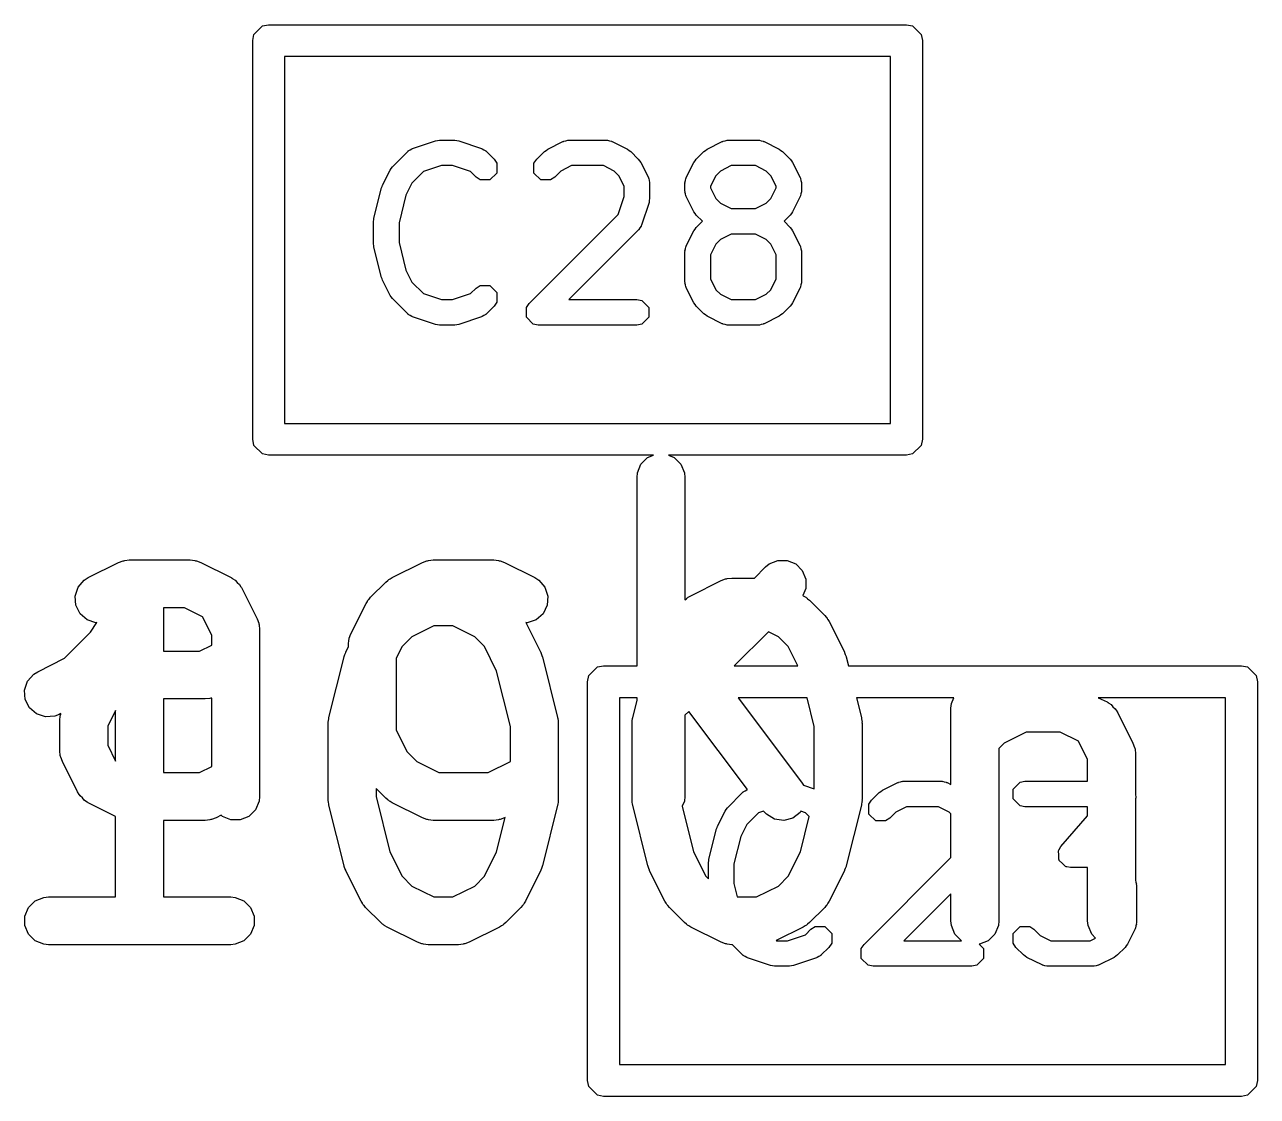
# Model space of a CAD drawing. Header units: inches. Extents: x 1.92 to 4.46, y -4.34 to -2.08.
# Drawn here: x 3.4097 to 3.5618, y -3.7557 to -3.6234 of the extents above; entities that cross this region are included whole.
import ezdxf

# ---------------------------------------------------------------- set-up
doc = ezdxf.new("R2010")
doc.units = ezdxf.units.IN
doc.header["$MEASUREMENT"] = 0
doc.layers.add('BLACK', color=250, linetype='CONTINUOUS')

msp = doc.modelspace()

# ---------------------------------------------------------------- linework, layer by layer
at = {"layer": 'BLACK', "linetype": 'CONTINUOUS'}
for p, q in [((3.43795, -3.62464), (3.43901, -3.62358)), ((3.43901, -3.62358), (3.43976, -3.62343)), ((3.43976, -3.62343), (3.5185, -3.62343)), ((3.5185, -3.62343), (3.51926, -3.62358)), ((3.51926, -3.62358), (3.52032, -3.62464)), ((3.4378, -3.62539), (3.43795, -3.62464)), ((3.4378, -3.67461), (3.4378, -3.62539)), ((3.52032, -3.62464), (3.52047, -3.62539)), ((3.52047, -3.62539), (3.52047, -3.67461)), ((3.44173, -3.62736), (3.44173, -3.67264)), ((3.51654, -3.62736), (3.44173, -3.62736)), ((3.51654, -3.67264), (3.51654, -3.62736)), ((3.45754, -3.6387), (3.46036, -3.63776)), ((3.46036, -3.63776), (3.46061, -3.63773)), ((3.46061, -3.63773), (3.46085, -3.63768)), ((3.46085, -3.63768), (3.46273, -3.63768)), ((3.46273, -3.63768), (3.46298, -3.63773)), ((3.46298, -3.63773), (3.46323, -3.63776)), ((3.46323, -3.63776), (3.46604, -3.6387)), ((3.47421, -3.63879), (3.47609, -3.63785)), ((3.47609, -3.63785), (3.47616, -3.63783)), ((3.47616, -3.63783), (3.47619, -3.6378)), ((3.47619, -3.6378), (3.47644, -3.63775)), ((3.47644, -3.63775), (3.47668, -3.63769)), ((3.47668, -3.63769), (3.47671, -3.6377)), ((3.47671, -3.6377), (3.47679, -3.63768)), ((3.47679, -3.63768), (3.48148, -3.63768)), ((3.48148, -3.63768), (3.48155, -3.6377)), ((3.48155, -3.6377), (3.48159, -3.63769)), ((3.48159, -3.63769), (3.48183, -3.63775)), ((3.48183, -3.63775), (3.48208, -3.6378)), ((3.48208, -3.6378), (3.48211, -3.63783)), ((3.48211, -3.63783), (3.48218, -3.63785)), ((3.48218, -3.63785), (3.48406, -3.63879)), ((3.4939, -3.63879), (3.49577, -3.63785)), ((3.49577, -3.63785), (3.49585, -3.63783)), ((3.49585, -3.63783), (3.49587, -3.6378)), ((3.49587, -3.6378), (3.49612, -3.63775)), ((3.49612, -3.63775), (3.49636, -3.63769)), ((3.49636, -3.63769), (3.4964, -3.6377)), ((3.4964, -3.6377), (3.49648, -3.63768)), ((3.49648, -3.63768), (3.50022, -3.63768)), ((3.50022, -3.63768), (3.5003, -3.6377)), ((3.5003, -3.6377), (3.50034, -3.63769)), ((3.50034, -3.63769), (3.50058, -3.63775)), ((3.50058, -3.63775), (3.50083, -3.6378)), ((3.50083, -3.6378), (3.50085, -3.63783)), ((3.50085, -3.63783), (3.50093, -3.63785)), ((3.50093, -3.63785), (3.5028, -3.63879)), ((3.45505, -3.64096), (3.45693, -3.63908)), ((3.45693, -3.63908), (3.45699, -3.63904)), ((3.45699, -3.63904), (3.45701, -3.63901)), ((3.45701, -3.63901), (3.45723, -3.63888)), ((3.45723, -3.63888), (3.45744, -3.63874)), ((3.45744, -3.63874), (3.45748, -3.63874)), ((3.45748, -3.63874), (3.45754, -3.6387)), ((3.46604, -3.6387), (3.46611, -3.63874)), ((3.46611, -3.63874), (3.46614, -3.63874)), ((3.46614, -3.63874), (3.46635, -3.63888)), ((3.46635, -3.63888), (3.46657, -3.63901)), ((3.46657, -3.63901), (3.46659, -3.63904)), ((3.46659, -3.63904), (3.46666, -3.63908)), ((3.46666, -3.63908), (3.46759, -3.64002)), ((3.47286, -3.64002), (3.4738, -3.63908)), ((3.4738, -3.63908), (3.47401, -3.63894)), ((3.47401, -3.63894), (3.47421, -3.63879)), ((3.48406, -3.63879), (3.48426, -3.63894)), ((3.48426, -3.63894), (3.48447, -3.63908)), ((3.48447, -3.63908), (3.4854, -3.64002)), ((3.49255, -3.64002), (3.49349, -3.63908)), ((3.49349, -3.63908), (3.4937, -3.63894)), ((3.4937, -3.63894), (3.4939, -3.63879)), ((3.5028, -3.63879), (3.503, -3.63894)), ((3.503, -3.63894), (3.50321, -3.63908)), ((3.50321, -3.63908), (3.50415, -3.64002)), ((3.45476, -3.64137), (3.45491, -3.64117)), ((3.45491, -3.64117), (3.45505, -3.64096)), ((3.46111, -3.64083), (3.45889, -3.64157)), ((3.46247, -3.64083), (3.46111, -3.64083)), ((3.46469, -3.64157), (3.46247, -3.64083)), ((3.46759, -3.64002), (3.46793, -3.64053)), ((3.46793, -3.64053), (3.46793, -3.64174)), ((3.47252, -3.64053), (3.47286, -3.64002)), ((3.47252, -3.64174), (3.47252, -3.64053)), ((3.47716, -3.64083), (3.47585, -3.64149)), ((3.48111, -3.64083), (3.47716, -3.64083)), ((3.48242, -3.64149), (3.48111, -3.64083)), ((3.4854, -3.64002), (3.48554, -3.64023)), ((3.48554, -3.64023), (3.4857, -3.64043)), ((3.4857, -3.64043), (3.48664, -3.6423)), ((3.49132, -3.6423), (3.49225, -3.64043)), ((3.49225, -3.64043), (3.49241, -3.64023)), ((3.49241, -3.64023), (3.49255, -3.64002)), ((3.49685, -3.64083), (3.49553, -3.64149)), ((3.49985, -3.64083), (3.49685, -3.64083)), ((3.50117, -3.64149), (3.49985, -3.64083)), ((3.50415, -3.64002), (3.50429, -3.64023)), ((3.50429, -3.64023), (3.50445, -3.64043)), ((3.50445, -3.64043), (3.50538, -3.6423)), ((3.45382, -3.64324), (3.45476, -3.64137)), ((3.45889, -3.64157), (3.45746, -3.643)), ((3.46537, -3.64225), (3.46469, -3.64157)), ((3.46588, -3.64259), (3.46537, -3.64225)), ((3.46708, -3.64259), (3.46588, -3.64259)), ((3.46793, -3.64174), (3.46708, -3.64259)), ((3.47338, -3.64259), (3.47252, -3.64174)), ((3.47458, -3.64259), (3.47338, -3.64259)), ((3.47509, -3.64225), (3.47458, -3.64259)), ((3.47585, -3.64149), (3.47509, -3.64225)), ((3.483, -3.64207), (3.48242, -3.64149)), ((3.48365, -3.64338), (3.483, -3.64207)), ((3.48664, -3.6423), (3.48666, -3.64238)), ((3.48666, -3.64238), (3.48668, -3.6424)), ((3.48668, -3.6424), (3.48673, -3.64265)), ((3.48673, -3.64265), (3.4868, -3.6429)), ((3.49116, -3.6429), (3.49122, -3.64265)), ((3.49122, -3.64265), (3.49127, -3.6424)), ((3.49127, -3.6424), (3.4913, -3.64238)), ((3.4913, -3.64238), (3.49132, -3.6423)), ((3.49496, -3.64207), (3.4943, -3.64338)), ((3.49553, -3.64149), (3.49496, -3.64207)), ((3.50174, -3.64207), (3.50117, -3.64149)), ((3.5024, -3.64338), (3.50174, -3.64207)), ((3.50538, -3.6423), (3.5054, -3.64238)), ((3.5054, -3.64238), (3.50543, -3.6424)), ((3.50543, -3.6424), (3.50548, -3.64265)), ((3.50548, -3.64265), (3.50555, -3.6429)), ((3.45277, -3.64731), (3.4537, -3.64356)), ((3.4537, -3.64356), (3.45378, -3.64341)), ((3.45378, -3.64341), (3.45382, -3.64324)), ((3.45746, -3.643), (3.45672, -3.64449)), ((3.48365, -3.64463), (3.48365, -3.64338)), ((3.4868, -3.6429), (3.48679, -3.64293)), ((3.48679, -3.64293), (3.4868, -3.64301)), ((3.4868, -3.64301), (3.4868, -3.64488)), ((3.49115, -3.64301), (3.49117, -3.64293)), ((3.49115, -3.64394), (3.49115, -3.64301)), ((3.49117, -3.64402), (3.49115, -3.64394)), ((3.49117, -3.64293), (3.49116, -3.6429)), ((3.49116, -3.64406), (3.49117, -3.64402)), ((3.49122, -3.6443), (3.49116, -3.64406)), ((3.4943, -3.64338), (3.4943, -3.64357)), ((3.4943, -3.64357), (3.49496, -3.64489)), ((3.50174, -3.64489), (3.5024, -3.64357)), ((3.5024, -3.64357), (3.5024, -3.64338)), ((3.50555, -3.64406), (3.50548, -3.6443)), ((3.50555, -3.6429), (3.50553, -3.64293)), ((3.50553, -3.64293), (3.50555, -3.64301)), ((3.50555, -3.64394), (3.50553, -3.64402)), ((3.50553, -3.64402), (3.50555, -3.64406)), ((3.50555, -3.64301), (3.50555, -3.64394)), ((3.45672, -3.64449), (3.45587, -3.64789)), ((3.48291, -3.64684), (3.48365, -3.64463)), ((3.48672, -3.64538), (3.48578, -3.64819)), ((3.48675, -3.64513), (3.48672, -3.64538)), ((3.4868, -3.64488), (3.48675, -3.64513)), ((3.49127, -3.64455), (3.49122, -3.6443)), ((3.4913, -3.64457), (3.49127, -3.64455)), ((3.49132, -3.64465), (3.4913, -3.64457)), ((3.49225, -3.64652), (3.49132, -3.64465)), ((3.49496, -3.64489), (3.49553, -3.64546)), ((3.49553, -3.64546), (3.49685, -3.64612)), ((3.49985, -3.64612), (3.50117, -3.64546)), ((3.50117, -3.64546), (3.50174, -3.64489)), ((3.50538, -3.64465), (3.50445, -3.64652)), ((3.5054, -3.64457), (3.50538, -3.64465)), ((3.50543, -3.64455), (3.5054, -3.64457)), ((3.50548, -3.6443), (3.50543, -3.64455)), ((3.47193, -3.65783), (3.48291, -3.64684)), ((3.49241, -3.64672), (3.49225, -3.64652)), ((3.49255, -3.64693), (3.49241, -3.64672)), ((3.49331, -3.64769), (3.49255, -3.64693)), ((3.49685, -3.64612), (3.49985, -3.64612)), ((3.50415, -3.64693), (3.50339, -3.64769)), ((3.50429, -3.64672), (3.50415, -3.64693)), ((3.50445, -3.64652), (3.50429, -3.64672)), ((3.45272, -3.64769), (3.45276, -3.64751)), ((3.45272, -3.65051), (3.45272, -3.64769)), ((3.45276, -3.64751), (3.45277, -3.64731)), ((3.45587, -3.64789), (3.45587, -3.65031)), ((3.4854, -3.64881), (3.47684, -3.65737)), ((3.48545, -3.64874), (3.4854, -3.64881)), ((3.48548, -3.64873), (3.48545, -3.64874)), ((3.4856, -3.64851), (3.48548, -3.64873)), ((3.48574, -3.6483), (3.4856, -3.64851)), ((3.48578, -3.64819), (3.48574, -3.64826)), ((3.48574, -3.64826), (3.48574, -3.6483)), ((3.49225, -3.64886), (3.49241, -3.64867)), ((3.49241, -3.64867), (3.49255, -3.64846)), ((3.49255, -3.64846), (3.49331, -3.64769)), ((3.50339, -3.64769), (3.50415, -3.64846)), ((3.50415, -3.64846), (3.50429, -3.64867)), ((3.50429, -3.64867), (3.50445, -3.64886)), ((3.45587, -3.65031), (3.45672, -3.65371)), ((3.49132, -3.65074), (3.49225, -3.64886)), ((3.49553, -3.64993), (3.49496, -3.6505)), ((3.49685, -3.64927), (3.49553, -3.64993)), ((3.49985, -3.64927), (3.49685, -3.64927)), ((3.50117, -3.64993), (3.49985, -3.64927)), ((3.50174, -3.6505), (3.50117, -3.64993)), ((3.50445, -3.64886), (3.50538, -3.65074)), ((3.45276, -3.6507), (3.45272, -3.65051)), ((3.45277, -3.65089), (3.45276, -3.6507)), ((3.4537, -3.65464), (3.45277, -3.65089)), ((3.49115, -3.65144), (3.49117, -3.65137)), ((3.49115, -3.65519), (3.49115, -3.65144)), ((3.49116, -3.65133), (3.49122, -3.65109)), ((3.49117, -3.65137), (3.49116, -3.65133)), ((3.49122, -3.65109), (3.49127, -3.65084)), ((3.49127, -3.65084), (3.4913, -3.65082)), ((3.4913, -3.65082), (3.49132, -3.65074)), ((3.49496, -3.6505), (3.4943, -3.65182)), ((3.4943, -3.65182), (3.4943, -3.65482)), ((3.5024, -3.65182), (3.50174, -3.6505)), ((3.5024, -3.65482), (3.5024, -3.65182)), ((3.50538, -3.65074), (3.5054, -3.65082)), ((3.5054, -3.65082), (3.50543, -3.65084)), ((3.50543, -3.65084), (3.50548, -3.65109)), ((3.50548, -3.65109), (3.50555, -3.65133)), ((3.50555, -3.65133), (3.50553, -3.65137)), ((3.50553, -3.65137), (3.50555, -3.65144)), ((3.50555, -3.65144), (3.50555, -3.65519)), ((3.45378, -3.65479), (3.4537, -3.65464)), ((3.45382, -3.65496), (3.45378, -3.65479)), ((3.45672, -3.65371), (3.45746, -3.6552)), ((3.4943, -3.65482), (3.49496, -3.65614)), ((3.50174, -3.65614), (3.5024, -3.65482)), ((3.45476, -3.65684), (3.45382, -3.65496)), ((3.45746, -3.6552), (3.45889, -3.65663)), ((3.46469, -3.65663), (3.46537, -3.65595)), ((3.46537, -3.65595), (3.46588, -3.65561)), ((3.46588, -3.65561), (3.46708, -3.65561)), ((3.46708, -3.65561), (3.46793, -3.65647)), ((3.49117, -3.65527), (3.49115, -3.65519)), ((3.49116, -3.6553), (3.49117, -3.65527)), ((3.49122, -3.65555), (3.49116, -3.6553)), ((3.49127, -3.6558), (3.49122, -3.65555)), ((3.4913, -3.65582), (3.49127, -3.6558)), ((3.49132, -3.6559), (3.4913, -3.65582)), ((3.49225, -3.65777), (3.49132, -3.6559)), ((3.49496, -3.65614), (3.49553, -3.65671)), ((3.50117, -3.65671), (3.50174, -3.65614)), ((3.50538, -3.6559), (3.50445, -3.65777)), ((3.5054, -3.65582), (3.50538, -3.6559)), ((3.50543, -3.6558), (3.5054, -3.65582)), ((3.50548, -3.65555), (3.50543, -3.6558)), ((3.50555, -3.6553), (3.50548, -3.65555)), ((3.50555, -3.65519), (3.50553, -3.65527)), ((3.50553, -3.65527), (3.50555, -3.6553)), ((3.45491, -3.65703), (3.45476, -3.65684)), ((3.45505, -3.65724), (3.45491, -3.65703)), ((3.45693, -3.65912), (3.45505, -3.65724)), ((3.45889, -3.65663), (3.46111, -3.65737)), ((3.46111, -3.65737), (3.46247, -3.65737)), ((3.46247, -3.65737), (3.46469, -3.65663)), ((3.46793, -3.65767), (3.46759, -3.65818)), ((3.46793, -3.65647), (3.46793, -3.65767)), ((3.47159, -3.65834), (3.47193, -3.65783)), ((3.47684, -3.65737), (3.48523, -3.65737)), ((3.48523, -3.65737), (3.48583, -3.65749)), ((3.48583, -3.65749), (3.48668, -3.65834)), ((3.49241, -3.65797), (3.49225, -3.65777)), ((3.49553, -3.65671), (3.49685, -3.65737)), ((3.49685, -3.65737), (3.49985, -3.65737)), ((3.49985, -3.65737), (3.50117, -3.65671)), ((3.50445, -3.65777), (3.50429, -3.65797)), ((3.45699, -3.65916), (3.45693, -3.65912)), ((3.45701, -3.6592), (3.45699, -3.65916)), ((3.45723, -3.65932), (3.45701, -3.6592)), ((3.45744, -3.65946), (3.45723, -3.65932)), ((3.45748, -3.65946), (3.45744, -3.65946)), ((3.45754, -3.6595), (3.45748, -3.65946)), ((3.46611, -3.65946), (3.46604, -3.6595)), ((3.46614, -3.65946), (3.46611, -3.65946)), ((3.46635, -3.65932), (3.46614, -3.65946)), ((3.46657, -3.6592), (3.46635, -3.65932)), ((3.46659, -3.65916), (3.46657, -3.6592)), ((3.46666, -3.65912), (3.46659, -3.65916)), ((3.46759, -3.65818), (3.46666, -3.65912)), ((3.47159, -3.65955), (3.47159, -3.65834)), ((3.48668, -3.65834), (3.48668, -3.65955)), ((3.49255, -3.65818), (3.49241, -3.65797)), ((3.49349, -3.65912), (3.49255, -3.65818)), ((3.4937, -3.65926), (3.49349, -3.65912)), ((3.4939, -3.65941), (3.4937, -3.65926)), ((3.49577, -3.66035), (3.4939, -3.65941)), ((3.5028, -3.65941), (3.50093, -3.66035)), ((3.503, -3.65926), (3.5028, -3.65941)), ((3.50321, -3.65912), (3.503, -3.65926)), ((3.50415, -3.65818), (3.50321, -3.65912)), ((3.50429, -3.65797), (3.50415, -3.65818)), ((3.46036, -3.66044), (3.45754, -3.6595)), ((3.46061, -3.66047), (3.46036, -3.66044)), ((3.46085, -3.66052), (3.46061, -3.66047)), ((3.46273, -3.66052), (3.46085, -3.66052)), ((3.46298, -3.66047), (3.46273, -3.66052)), ((3.46323, -3.66044), (3.46298, -3.66047)), ((3.46604, -3.6595), (3.46323, -3.66044)), ((3.47244, -3.6604), (3.47159, -3.65955)), ((3.47304, -3.66052), (3.47244, -3.6604)), ((3.48523, -3.66052), (3.47304, -3.66052)), ((3.48583, -3.6604), (3.48523, -3.66052)), ((3.48668, -3.65955), (3.48583, -3.6604)), ((3.49585, -3.66037), (3.49577, -3.66035)), ((3.49587, -3.6604), (3.49585, -3.66037)), ((3.49612, -3.66045), (3.49587, -3.6604)), ((3.49636, -3.66051), (3.49612, -3.66045)), ((3.4964, -3.6605), (3.49636, -3.66051)), ((3.49648, -3.66052), (3.4964, -3.6605)), ((3.50022, -3.66052), (3.49648, -3.66052)), ((3.5003, -3.6605), (3.50022, -3.66052)), ((3.50034, -3.66051), (3.5003, -3.6605)), ((3.50058, -3.66045), (3.50034, -3.66051)), ((3.50083, -3.6604), (3.50058, -3.66045)), ((3.50085, -3.66037), (3.50083, -3.6604)), ((3.50093, -3.66035), (3.50085, -3.66037)), ((3.44173, -3.67264), (3.51654, -3.67264)), ((3.43795, -3.67536), (3.4378, -3.67461)), ((3.52047, -3.67461), (3.52032, -3.67536)), ((3.43901, -3.67642), (3.43795, -3.67536)), ((3.52032, -3.67536), (3.51926, -3.67642)), ((3.43976, -3.67657), (3.43901, -3.67642)), ((3.48726, -3.67657), (3.43976, -3.67657)), ((3.48529, -3.67875), (3.48573, -3.67768)), ((3.48573, -3.67768), (3.48655, -3.67687)), ((3.48655, -3.67687), (3.48726, -3.67657)), ((3.5185, -3.67657), (3.48912, -3.67657)), ((3.48912, -3.67657), (3.48983, -3.67687)), ((3.48983, -3.67687), (3.49064, -3.67768)), ((3.49064, -3.67768), (3.49108, -3.67875)), ((3.51926, -3.67642), (3.5185, -3.67657)), ((3.48524, -3.67932), (3.48529, -3.67875)), ((3.49108, -3.67875), (3.49114, -3.67932)), ((3.48524, -3.70256), (3.48524, -3.67932)), ((3.49114, -3.67932), (3.49114, -3.69444)), ((3.4175, -3.69168), (3.42125, -3.68981)), ((3.42125, -3.68981), (3.42179, -3.6896)), ((3.42179, -3.6896), (3.4219, -3.68959)), ((3.4219, -3.68959), (3.422, -3.68955)), ((3.422, -3.68955), (3.42257, -3.68949)), ((3.42257, -3.68949), (3.43007, -3.68949)), ((3.43007, -3.68949), (3.43065, -3.68955)), ((3.43065, -3.68955), (3.43075, -3.68959)), ((3.43075, -3.68959), (3.43085, -3.6896)), ((3.43085, -3.6896), (3.43139, -3.68981)), ((3.43139, -3.68981), (3.43514, -3.69168)), ((3.455, -3.69168), (3.45875, -3.68981)), ((3.45875, -3.68981), (3.45929, -3.6896)), ((3.45929, -3.6896), (3.45939, -3.68959)), ((3.45939, -3.68959), (3.45949, -3.68955)), ((3.45949, -3.68955), (3.46007, -3.68949)), ((3.46007, -3.68949), (3.46757, -3.68949)), ((3.46757, -3.68949), (3.46814, -3.68955)), ((3.46814, -3.68955), (3.46824, -3.68959)), ((3.46824, -3.68959), (3.46835, -3.6896)), ((3.46835, -3.6896), (3.46889, -3.68981)), ((3.46889, -3.68981), (3.47264, -3.69168)), ((3.50155, -3.68999), (3.50261, -3.68955)), ((3.50261, -3.68955), (3.50376, -3.68955)), ((3.50376, -3.68955), (3.50483, -3.68999)), ((3.49973, -3.69173), (3.5011, -3.69036)), ((3.5011, -3.69036), (3.50155, -3.68999)), ((3.50483, -3.68999), (3.50564, -3.69081)), ((3.50564, -3.69081), (3.50608, -3.69187)), ((3.41589, -3.69395), (3.41626, -3.69286)), ((3.41626, -3.69286), (3.41701, -3.69199)), ((3.41701, -3.69199), (3.4175, -3.69168)), ((3.43514, -3.69168), (3.43524, -3.69174)), ((3.43524, -3.69174), (3.43528, -3.69176)), ((3.43528, -3.69176), (3.43534, -3.69181)), ((3.43534, -3.69181), (3.43563, -3.69199)), ((3.43563, -3.69199), (3.43587, -3.69227)), ((3.43587, -3.69227), (3.43615, -3.69251)), ((3.43615, -3.69251), (3.43634, -3.6928)), ((3.43634, -3.6928), (3.43639, -3.69286)), ((3.43639, -3.69286), (3.4364, -3.6929)), ((3.4364, -3.6929), (3.43646, -3.693)), ((3.45236, -3.69411), (3.45423, -3.69223)), ((3.45423, -3.69223), (3.45446, -3.69205)), ((3.45446, -3.69205), (3.45451, -3.69199)), ((3.45451, -3.69199), (3.4546, -3.69193)), ((3.4546, -3.69193), (3.45468, -3.69187)), ((3.45468, -3.69187), (3.45475, -3.69184)), ((3.45475, -3.69184), (3.455, -3.69168)), ((3.47264, -3.69168), (3.47313, -3.69199)), ((3.47313, -3.69199), (3.47388, -3.69286)), ((3.47388, -3.69286), (3.47425, -3.69395)), ((3.49187, -3.69391), (3.49562, -3.69204)), ((3.49562, -3.69204), (3.49616, -3.69183)), ((3.49616, -3.69183), (3.49627, -3.69182)), ((3.49627, -3.69182), (3.49637, -3.69178)), ((3.49637, -3.69178), (3.49694, -3.69173)), ((3.49694, -3.69173), (3.49973, -3.69173)), ((3.50608, -3.69187), (3.50608, -3.69302)), ((3.41597, -3.6951), (3.41589, -3.69395)), ((3.43646, -3.693), (3.43834, -3.69675)), ((3.45205, -3.69447), (3.45211, -3.69439)), ((3.45211, -3.69439), (3.45217, -3.69433)), ((3.45217, -3.69433), (3.45236, -3.69411)), ((3.47425, -3.69395), (3.47416, -3.6951)), ((3.49114, -3.69444), (3.49133, -3.69428)), ((3.49133, -3.69428), (3.49138, -3.69422)), ((3.49138, -3.69422), (3.49147, -3.69416)), ((3.49147, -3.69416), (3.49155, -3.6941)), ((3.49155, -3.6941), (3.49163, -3.69407)), ((3.49163, -3.69407), (3.49187, -3.69391)), ((3.50608, -3.69302), (3.50572, -3.69389)), ((3.50572, -3.69389), (3.50576, -3.69391)), ((3.50576, -3.69391), (3.50601, -3.69407)), ((3.50601, -3.69407), (3.50608, -3.6941)), ((3.50608, -3.6941), (3.50616, -3.69416)), ((3.50616, -3.69416), (3.50625, -3.69422)), ((3.50625, -3.69422), (3.5063, -3.69428)), ((3.5063, -3.69428), (3.50653, -3.69446)), ((3.50653, -3.69446), (3.50841, -3.69634)), ((3.41649, -3.69613), (3.41597, -3.6951)), ((3.42937, -3.6954), (3.42678, -3.6954)), ((3.42678, -3.6954), (3.42678, -3.70074)), ((3.43162, -3.69652), (3.42937, -3.6954)), ((3.44993, -3.69863), (3.4518, -3.69488)), ((3.4518, -3.69488), (3.45196, -3.69463)), ((3.45196, -3.69463), (3.45199, -3.69456)), ((3.45199, -3.69456), (3.45205, -3.69447)), ((3.47416, -3.6951), (3.47365, -3.69613)), ((3.41736, -3.69689), (3.41649, -3.69613)), ((3.41845, -3.69725), (3.41736, -3.69689)), ((3.41778, -3.69842), (3.41857, -3.69724)), ((3.41857, -3.69724), (3.41845, -3.69725)), ((3.43274, -3.69877), (3.43162, -3.69652)), ((3.43834, -3.69675), (3.43854, -3.69729)), ((3.43854, -3.69729), (3.43855, -3.6974)), ((3.43855, -3.6974), (3.43859, -3.6975)), ((3.43859, -3.6975), (3.43865, -3.69807)), ((3.47169, -3.69725), (3.47153, -3.69724)), ((3.47153, -3.69724), (3.47334, -3.70086)), ((3.47278, -3.69689), (3.47169, -3.69725)), ((3.47365, -3.69613), (3.47278, -3.69689)), ((3.50841, -3.69634), (3.50859, -3.69657)), ((3.50859, -3.69657), (3.50865, -3.69662)), ((3.50865, -3.69662), (3.50871, -3.69671)), ((3.50871, -3.69671), (3.50877, -3.69679)), ((3.50877, -3.69679), (3.5088, -3.69686)), ((3.5088, -3.69686), (3.50896, -3.69711)), ((3.50896, -3.69711), (3.51083, -3.70086)), ((3.41458, -3.70162), (3.41778, -3.69842)), ((3.43274, -3.7), (3.43274, -3.69877)), ((3.43865, -3.69807), (3.43865, -3.71869)), ((3.44972, -3.69917), (3.44993, -3.69863)), ((3.45745, -3.69898), (3.45625, -3.70018)), ((3.46015, -3.69763), (3.45745, -3.69898)), ((3.4625, -3.69763), (3.46015, -3.69763)), ((3.4652, -3.69898), (3.4625, -3.69763)), ((3.4664, -3.70018), (3.4652, -3.69898)), ((3.50145, -3.69836), (3.49725, -3.70256)), ((3.50269, -3.69898), (3.50145, -3.69836)), ((3.50389, -3.70018), (3.50269, -3.69898)), ((3.43125, -3.70074), (3.43274, -3.7)), ((3.44931, -3.70086), (3.44962, -3.70024)), ((3.44962, -3.69995), (3.44967, -3.69937)), ((3.44962, -3.70024), (3.44962, -3.69995)), ((3.44967, -3.69937), (3.44971, -3.69927)), ((3.44971, -3.69927), (3.44972, -3.69917)), ((3.45625, -3.70018), (3.45552, -3.70164)), ((3.46791, -3.70321), (3.4664, -3.70018)), ((3.50508, -3.70256), (3.50389, -3.70018)), ((3.41126, -3.70329), (3.41458, -3.70162)), ((3.42678, -3.70074), (3.43125, -3.70074)), ((3.44721, -3.70896), (3.44909, -3.70146)), ((3.44909, -3.70146), (3.4491, -3.70142)), ((3.4491, -3.7014), (3.44919, -3.70116)), ((3.4491, -3.70142), (3.4491, -3.7014)), ((3.44919, -3.70116), (3.44928, -3.70092)), ((3.44928, -3.70092), (3.44929, -3.7009)), ((3.44929, -3.7009), (3.44931, -3.70086)), ((3.45552, -3.70164), (3.45552, -3.7105)), ((3.47334, -3.70086), (3.47335, -3.7009)), ((3.47335, -3.7009), (3.47337, -3.70092)), ((3.47337, -3.70092), (3.47345, -3.70116)), ((3.47345, -3.70116), (3.47355, -3.7014)), ((3.47355, -3.7014), (3.47355, -3.70142)), ((3.47355, -3.70142), (3.47356, -3.70146)), ((3.47356, -3.70146), (3.47544, -3.70896)), ((3.51083, -3.70086), (3.51085, -3.7009)), ((3.51085, -3.7009), (3.51086, -3.70092)), ((3.51086, -3.70092), (3.51095, -3.70116)), ((3.51095, -3.70116), (3.51104, -3.7014)), ((3.51104, -3.7014), (3.51104, -3.70142)), ((3.51104, -3.70142), (3.51106, -3.70146)), ((3.51106, -3.70146), (3.51133, -3.70256)), ((3.41001, -3.70446), (3.41077, -3.70359)), ((3.41077, -3.70359), (3.41126, -3.70329)), ((3.46962, -3.71004), (3.46791, -3.70321)), ((3.47928, -3.70377), (3.48035, -3.70271)), ((3.48035, -3.70271), (3.4811, -3.70256)), ((3.4811, -3.70256), (3.48524, -3.70256)), ((3.49725, -3.70256), (3.50508, -3.70256)), ((3.51133, -3.70256), (3.55984, -3.70256)), ((3.55984, -3.70256), (3.5606, -3.70271)), ((3.5606, -3.70271), (3.56166, -3.70377)), ((3.40965, -3.70556), (3.41001, -3.70446)), ((3.47913, -3.70453), (3.47928, -3.70377)), ((3.47913, -3.75374), (3.47913, -3.70453)), ((3.56166, -3.70377), (3.56181, -3.70453)), ((3.56181, -3.70453), (3.56181, -3.75374)), ((3.40973, -3.70671), (3.40965, -3.70556)), ((3.43252, -3.70659), (3.43195, -3.70665)), ((3.43262, -3.70655), (3.43252, -3.70659)), ((3.43273, -3.70654), (3.43262, -3.70655)), ((3.43274, -3.70654), (3.43273, -3.70654)), ((3.43274, -3.71499), (3.43274, -3.70654)), ((3.48524, -3.7065), (3.48307, -3.7065)), ((3.48307, -3.7065), (3.48307, -3.75177)), ((3.48524, -3.70684), (3.48524, -3.7065)), ((3.49773, -3.7065), (3.50555, -3.71692)), ((3.50623, -3.7065), (3.49773, -3.7065)), ((3.50711, -3.71004), (3.50623, -3.7065)), ((3.52435, -3.7065), (3.51232, -3.7065)), ((3.51232, -3.7065), (3.51293, -3.70896)), ((3.52404, -3.70723), (3.52435, -3.7065)), ((3.54218, -3.7065), (3.54326, -3.70703)), ((3.55787, -3.7065), (3.54218, -3.7065)), ((3.55787, -3.75177), (3.55787, -3.7065)), ((3.41025, -3.70774), (3.40973, -3.70671)), ((3.41112, -3.70849), (3.41025, -3.70774)), ((3.42088, -3.70807), (3.4199, -3.71002)), ((3.42088, -3.71432), (3.42088, -3.70807)), ((3.43195, -3.70665), (3.42678, -3.70665)), ((3.42678, -3.70665), (3.42678, -3.71574)), ((3.48471, -3.70896), (3.48524, -3.70684)), ((3.52399, -3.7078), (3.52404, -3.70723)), ((3.52399, -3.71722), (3.52399, -3.7078)), ((3.54326, -3.70703), (3.54336, -3.7071)), ((3.54336, -3.7071), (3.5434, -3.70711)), ((3.5434, -3.70711), (3.54346, -3.70716)), ((3.54346, -3.70716), (3.54375, -3.70734)), ((3.54375, -3.70734), (3.54399, -3.70762)), ((3.54399, -3.70762), (3.54427, -3.70787)), ((3.54427, -3.70787), (3.54445, -3.70816)), ((3.54445, -3.70816), (3.5445, -3.70821)), ((3.41221, -3.70886), (3.41112, -3.70849)), ((3.41336, -3.70877), (3.41221, -3.70886)), ((3.4139, -3.70857), (3.41336, -3.70877)), ((3.41413, -3.70845), (3.4139, -3.70857)), ((3.414, -3.70932), (3.41405, -3.70874)), ((3.414, -3.71307), (3.414, -3.70932)), ((3.41405, -3.70874), (3.41409, -3.70865)), ((3.41409, -3.70865), (3.4141, -3.70854)), ((3.4141, -3.70854), (3.41413, -3.70845)), ((3.44712, -3.70968), (3.44713, -3.70958)), ((3.44712, -3.71905), (3.44712, -3.70968)), ((3.44713, -3.70953), (3.44716, -3.70932)), ((3.44713, -3.70958), (3.44713, -3.70953)), ((3.44716, -3.70932), (3.44718, -3.7091)), ((3.44718, -3.7091), (3.4472, -3.70906)), ((3.4472, -3.70906), (3.44721, -3.70896)), ((3.47544, -3.70896), (3.47545, -3.70906)), ((3.47545, -3.70906), (3.47547, -3.7091)), ((3.47547, -3.7091), (3.47549, -3.70932)), ((3.47549, -3.70932), (3.47552, -3.70953)), ((3.47552, -3.70953), (3.47552, -3.70958)), ((3.47552, -3.70958), (3.47552, -3.70968)), ((3.47552, -3.70968), (3.47552, -3.71905)), ((3.48462, -3.70953), (3.48465, -3.70932)), ((3.48463, -3.70958), (3.48462, -3.70953)), ((3.48462, -3.70968), (3.48463, -3.70958)), ((3.48462, -3.71905), (3.48462, -3.70968)), ((3.48465, -3.70932), (3.48467, -3.7091)), ((3.48467, -3.7091), (3.48469, -3.70906)), ((3.48469, -3.70906), (3.48471, -3.70896)), ((3.49162, -3.70819), (3.49114, -3.70867)), ((3.49114, -3.70867), (3.49114, -3.71869)), ((3.49886, -3.71785), (3.49162, -3.70819)), ((3.51293, -3.70896), (3.51295, -3.70906)), ((3.51295, -3.70906), (3.51296, -3.7091)), ((3.51296, -3.7091), (3.51298, -3.70932)), ((3.51298, -3.70932), (3.51302, -3.70953)), ((3.51302, -3.70953), (3.51301, -3.70958)), ((3.51301, -3.70958), (3.51302, -3.70968)), ((3.51302, -3.70968), (3.51302, -3.71905)), ((3.5445, -3.70821), (3.54452, -3.70826)), ((3.54452, -3.70826), (3.54458, -3.70836)), ((3.54458, -3.70836), (3.54645, -3.71211)), ((3.4199, -3.71002), (3.4199, -3.71237)), ((3.45552, -3.7105), (3.45687, -3.71319)), ((3.46962, -3.71437), (3.46962, -3.71004)), ((3.50711, -3.71775), (3.50711, -3.71004)), ((3.53326, -3.71075), (3.53056, -3.7121)), ((3.53749, -3.71075), (3.53326, -3.71075)), ((3.53974, -3.71188), (3.53749, -3.71075)), ((3.4199, -3.71237), (3.42088, -3.71432)), ((3.53056, -3.7121), (3.52989, -3.71277)), ((3.54086, -3.71412), (3.53974, -3.71188)), ((3.54645, -3.71211), (3.54666, -3.71265)), ((3.54666, -3.71265), (3.54667, -3.71275)), ((3.41405, -3.71365), (3.414, -3.71307)), ((3.41409, -3.71374), (3.41405, -3.71365)), ((3.4141, -3.71385), (3.41409, -3.71374)), ((3.41431, -3.71439), (3.4141, -3.71385)), ((3.45687, -3.71319), (3.45807, -3.71439)), ((3.52989, -3.71277), (3.52989, -3.73405)), ((3.54086, -3.71682), (3.54086, -3.71412)), ((3.54667, -3.71275), (3.54671, -3.71285)), ((3.54671, -3.71285), (3.54677, -3.71343)), ((3.54677, -3.71343), (3.54677, -3.71779)), ((3.41618, -3.71814), (3.41431, -3.71439)), ((3.42678, -3.71574), (3.43125, -3.71574)), ((3.43125, -3.71574), (3.43274, -3.71499)), ((3.45807, -3.71439), (3.46076, -3.71574)), ((3.46076, -3.71574), (3.46687, -3.71574)), ((3.46687, -3.71574), (3.46962, -3.71437)), ((3.50555, -3.71692), (3.50578, -3.7173)), ((3.51555, -3.71792), (3.51742, -3.71698)), ((3.51742, -3.71698), (3.5175, -3.71696)), ((3.5175, -3.71696), (3.51753, -3.71694)), ((3.51753, -3.71694), (3.51777, -3.71689)), ((3.51777, -3.71689), (3.51802, -3.71682)), ((3.51802, -3.71682), (3.51805, -3.71683)), ((3.51805, -3.71683), (3.51813, -3.71682)), ((3.51813, -3.71682), (3.52282, -3.71682)), ((3.52282, -3.71682), (3.52289, -3.71683)), ((3.52289, -3.71683), (3.52293, -3.71682)), ((3.52293, -3.71682), (3.52317, -3.71689)), ((3.52317, -3.71689), (3.52342, -3.71694)), ((3.52342, -3.71694), (3.52344, -3.71696)), ((3.52344, -3.71696), (3.52352, -3.71698)), ((3.52352, -3.71698), (3.52399, -3.71722)), ((3.53167, -3.71779), (3.53252, -3.71694)), ((3.53252, -3.71694), (3.53313, -3.71682)), ((3.53313, -3.71682), (3.54086, -3.71682)), ((3.41624, -3.71824), (3.41618, -3.71814)), ((3.41626, -3.71828), (3.41624, -3.71824)), ((3.41631, -3.71834), (3.41626, -3.71828)), ((3.41649, -3.71863), (3.41631, -3.71834)), ((3.41677, -3.71887), (3.41649, -3.71863)), ((3.43865, -3.71869), (3.43859, -3.71927)), ((3.45423, -3.71891), (3.45303, -3.7177)), ((3.45303, -3.7177), (3.45303, -3.71869)), ((3.45303, -3.71869), (3.45474, -3.72552)), ((3.49114, -3.71869), (3.49108, -3.71927)), ((3.49639, -3.72009), (3.49827, -3.71822)), ((3.49827, -3.71822), (3.49833, -3.71817)), ((3.49833, -3.71817), (3.49835, -3.71814)), ((3.49835, -3.71814), (3.49857, -3.71801)), ((3.49857, -3.71801), (3.49878, -3.71787)), ((3.49878, -3.71787), (3.49881, -3.71787)), ((3.49881, -3.71787), (3.49886, -3.71785)), ((3.50578, -3.7173), (3.50711, -3.71775)), ((3.5142, -3.71915), (3.51514, -3.71822)), ((3.51514, -3.71822), (3.51535, -3.71808)), ((3.51535, -3.71808), (3.51555, -3.71792)), ((3.53167, -3.71899), (3.53167, -3.71779)), ((3.54677, -3.71779), (3.54677, -3.71779)), ((3.54677, -3.71779), (3.54677, -3.71834)), ((3.54677, -3.71834), (3.5468, -3.7189)), ((3.41701, -3.71915), (3.41677, -3.71887)), ((3.4173, -3.71934), (3.41701, -3.71915)), ((3.41736, -3.71938), (3.4173, -3.71934)), ((3.41741, -3.7194), (3.41736, -3.71938)), ((3.4175, -3.71946), (3.41741, -3.7194)), ((3.42088, -3.72115), (3.4175, -3.71946)), ((3.43815, -3.72033), (3.43734, -3.72115)), ((3.43859, -3.71927), (3.43815, -3.72033)), ((3.44713, -3.71915), (3.44712, -3.71905)), ((3.44713, -3.71919), (3.44713, -3.71915)), ((3.44716, -3.71941), (3.44713, -3.71919)), ((3.44718, -3.71963), (3.44716, -3.71941)), ((3.4472, -3.71967), (3.44718, -3.71963)), ((3.44721, -3.71977), (3.4472, -3.71967)), ((3.44909, -3.72727), (3.44721, -3.71977)), ((3.45446, -3.71909), (3.45423, -3.71891)), ((3.45451, -3.71915), (3.45446, -3.71909)), ((3.4546, -3.71921), (3.45451, -3.71915)), ((3.45468, -3.71927), (3.4546, -3.71921)), ((3.45475, -3.7193), (3.45468, -3.71927)), ((3.455, -3.71946), (3.45475, -3.7193)), ((3.45875, -3.72133), (3.455, -3.71946)), ((3.47544, -3.71977), (3.47356, -3.72727)), ((3.47545, -3.71967), (3.47544, -3.71977)), ((3.47547, -3.71963), (3.47545, -3.71967)), ((3.47549, -3.71941), (3.47547, -3.71963)), ((3.47552, -3.71919), (3.47549, -3.71941)), ((3.47552, -3.71905), (3.47552, -3.71915)), ((3.47552, -3.71915), (3.47552, -3.71919)), ((3.48463, -3.71915), (3.48462, -3.71905)), ((3.48462, -3.71919), (3.48463, -3.71915)), ((3.48465, -3.71941), (3.48462, -3.71919)), ((3.48467, -3.71963), (3.48465, -3.71941)), ((3.48469, -3.71967), (3.48467, -3.71963)), ((3.48471, -3.71977), (3.48469, -3.71967)), ((3.48658, -3.72727), (3.48471, -3.71977)), ((3.49108, -3.71927), (3.49083, -3.7199)), ((3.49083, -3.7199), (3.49223, -3.72552)), ((3.4961, -3.7205), (3.49625, -3.7203)), ((3.49625, -3.7203), (3.49639, -3.72009)), ((3.51293, -3.71977), (3.51106, -3.72727)), ((3.51295, -3.71967), (3.51293, -3.71977)), ((3.51296, -3.71963), (3.51295, -3.71967)), ((3.51298, -3.71941), (3.51296, -3.71963)), ((3.51302, -3.71919), (3.51298, -3.71941)), ((3.51302, -3.71905), (3.51301, -3.71915)), ((3.51301, -3.71915), (3.51302, -3.71919)), ((3.51386, -3.71966), (3.5142, -3.71915)), ((3.51386, -3.72087), (3.51386, -3.71966)), ((3.5185, -3.71997), (3.51719, -3.72062)), ((3.52244, -3.71997), (3.5185, -3.71997)), ((3.52376, -3.72062), (3.52244, -3.71997)), ((3.53252, -3.71985), (3.53167, -3.71899)), ((3.53313, -3.71997), (3.53252, -3.71985)), ((3.54086, -3.71997), (3.53313, -3.71997)), ((3.54086, -3.72109), (3.54086, -3.71997)), ((3.5468, -3.7189), (3.54677, -3.71896)), ((3.54677, -3.71896), (3.54677, -3.71899)), ((3.54677, -3.71899), (3.54677, -3.719)), ((3.54677, -3.719), (3.54677, -3.72904)), ((3.42088, -3.7311), (3.42088, -3.72115)), ((3.43195, -3.72165), (3.42678, -3.72165)), ((3.42678, -3.72165), (3.42678, -3.7311)), ((3.43252, -3.72159), (3.43195, -3.72165)), ((3.43262, -3.72155), (3.43252, -3.72159)), ((3.43273, -3.72154), (3.43262, -3.72155)), ((3.43327, -3.72133), (3.43273, -3.72154)), ((3.43392, -3.72101), (3.43327, -3.72133)), ((3.43406, -3.72115), (3.43392, -3.72101)), ((3.43512, -3.72159), (3.43406, -3.72115)), ((3.43627, -3.72159), (3.43512, -3.72159)), ((3.43734, -3.72115), (3.43627, -3.72159)), ((3.45929, -3.72154), (3.45875, -3.72133)), ((3.45939, -3.72155), (3.45929, -3.72154)), ((3.45949, -3.72159), (3.45939, -3.72155)), ((3.46007, -3.72165), (3.45949, -3.72159)), ((3.46757, -3.72165), (3.46007, -3.72165)), ((3.46814, -3.72159), (3.46757, -3.72165)), ((3.46791, -3.72552), (3.46897, -3.72129)), ((3.46824, -3.72155), (3.46814, -3.72159)), ((3.46835, -3.72154), (3.46824, -3.72155)), ((3.46889, -3.72133), (3.46835, -3.72154)), ((3.46897, -3.72129), (3.46889, -3.72133)), ((3.49516, -3.72237), (3.4961, -3.7205)), ((3.50023, -3.72071), (3.4988, -3.72214)), ((3.50085, -3.7205), (3.50023, -3.72071)), ((3.50122, -3.72089), (3.50085, -3.7205)), ((3.50221, -3.72148), (3.50122, -3.72089)), ((3.50335, -3.72164), (3.50221, -3.72148)), ((3.50446, -3.72136), (3.50335, -3.72164)), ((3.50539, -3.72066), (3.50446, -3.72136)), ((3.50547, -3.72052), (3.50539, -3.72066)), ((3.50541, -3.72552), (3.50649, -3.72117)), ((3.50603, -3.72071), (3.50547, -3.72052)), ((3.50649, -3.72117), (3.50603, -3.72071)), ((3.51471, -3.72172), (3.51386, -3.72087)), ((3.51592, -3.72172), (3.51471, -3.72172)), ((3.51643, -3.72138), (3.51592, -3.72172)), ((3.51719, -3.72062), (3.51643, -3.72138)), ((3.52399, -3.72085), (3.52376, -3.72062)), ((3.52399, -3.72624), (3.52399, -3.72085)), ((3.53757, -3.72485), (3.54086, -3.72109)), ((3.4941, -3.72645), (3.49504, -3.7227)), ((3.49504, -3.7227), (3.49512, -3.72254)), ((3.49512, -3.72254), (3.49516, -3.72237)), ((3.4988, -3.72214), (3.49806, -3.72363)), ((3.49806, -3.72363), (3.49721, -3.72702)), ((3.53734, -3.72524), (3.53757, -3.72485)), ((3.45474, -3.72552), (3.45625, -3.72855)), ((3.4664, -3.72855), (3.46791, -3.72552)), ((3.49223, -3.72552), (3.49375, -3.72855)), ((3.50389, -3.72855), (3.50541, -3.72552)), ((3.51327, -3.73696), (3.52399, -3.72624)), ((3.53726, -3.72539), (3.5373, -3.72532)), ((3.5373, -3.72594), (3.53726, -3.72539)), ((3.5373, -3.72529), (3.53734, -3.72524)), ((3.5373, -3.72532), (3.5373, -3.72529)), ((3.5373, -3.72649), (3.5373, -3.72594)), ((3.4491, -3.72731), (3.44909, -3.72727)), ((3.4491, -3.72733), (3.4491, -3.72731)), ((3.44919, -3.72757), (3.4491, -3.72733)), ((3.44928, -3.72781), (3.44919, -3.72757)), ((3.44929, -3.72783), (3.44928, -3.72781)), ((3.44931, -3.72787), (3.44929, -3.72783)), ((3.45118, -3.73162), (3.44931, -3.72787)), ((3.47334, -3.72787), (3.47146, -3.73162)), ((3.47335, -3.72783), (3.47334, -3.72787)), ((3.47337, -3.72781), (3.47335, -3.72783)), ((3.47345, -3.72757), (3.47337, -3.72781)), ((3.47355, -3.72733), (3.47345, -3.72757)), ((3.47356, -3.72727), (3.47355, -3.72731)), ((3.47355, -3.72731), (3.47355, -3.72733)), ((3.4866, -3.72731), (3.48658, -3.72727)), ((3.4866, -3.72733), (3.4866, -3.72731)), ((3.48669, -3.72757), (3.4866, -3.72733)), ((3.48678, -3.72781), (3.48669, -3.72757)), ((3.48679, -3.72783), (3.48678, -3.72781)), ((3.4868, -3.72787), (3.48679, -3.72783)), ((3.48868, -3.73162), (3.4868, -3.72787)), ((3.49406, -3.72683), (3.49409, -3.72664)), ((3.49406, -3.72886), (3.49406, -3.72683)), ((3.49409, -3.72664), (3.4941, -3.72645)), ((3.49721, -3.72702), (3.49721, -3.72945)), ((3.51083, -3.72787), (3.50896, -3.73162)), ((3.51085, -3.72783), (3.51083, -3.72787)), ((3.51086, -3.72781), (3.51085, -3.72783)), ((3.51095, -3.72757), (3.51086, -3.72781)), ((3.51104, -3.72733), (3.51095, -3.72757)), ((3.51106, -3.72727), (3.51104, -3.72731)), ((3.51104, -3.72731), (3.51104, -3.72733)), ((3.53734, -3.72653), (3.5373, -3.72649)), ((3.53734, -3.72659), (3.53734, -3.72653)), ((3.53776, -3.72695), (3.53734, -3.72659)), ((3.53815, -3.72735), (3.53776, -3.72695)), ((3.53822, -3.72736), (3.53815, -3.72735)), ((3.53825, -3.72738), (3.53822, -3.72736)), ((3.53831, -3.72738), (3.53825, -3.72738)), ((3.53875, -3.72747), (3.53831, -3.72738)), ((3.54086, -3.72747), (3.53875, -3.72747)), ((3.54086, -3.73405), (3.54086, -3.72747)), ((3.45625, -3.72855), (3.45745, -3.72975)), ((3.4652, -3.72975), (3.4664, -3.72855)), ((3.49375, -3.72855), (3.49406, -3.72886)), ((3.49721, -3.72945), (3.49762, -3.73108)), ((3.50269, -3.72975), (3.50389, -3.72855)), ((3.54677, -3.72904), (3.54677, -3.72904)), ((3.54677, -3.72904), (3.54682, -3.72929)), ((3.54682, -3.72929), (3.54688, -3.72953)), ((3.45745, -3.72975), (3.46015, -3.7311)), ((3.4625, -3.7311), (3.4652, -3.72975)), ((3.5, -3.7311), (3.50269, -3.72975)), ((3.52399, -3.7307), (3.51818, -3.7365)), ((3.52399, -3.73405), (3.52399, -3.7307)), ((3.54688, -3.72953), (3.54687, -3.72956)), ((3.54687, -3.72956), (3.54689, -3.72964)), ((3.54689, -3.72964), (3.54689, -3.73433)), ((3.40968, -3.73347), (3.41012, -3.73241)), ((3.41012, -3.73241), (3.41094, -3.73159)), ((3.41094, -3.73159), (3.412, -3.73115)), ((3.412, -3.73115), (3.41258, -3.7311)), ((3.41258, -3.7311), (3.42088, -3.7311)), ((3.42678, -3.7311), (3.43508, -3.7311)), ((3.43508, -3.7311), (3.43565, -3.73115)), ((3.43565, -3.73115), (3.43672, -3.73159)), ((3.43672, -3.73159), (3.43753, -3.73241)), ((3.43753, -3.73241), (3.43797, -3.73347)), ((3.45134, -3.73187), (3.45118, -3.73162)), ((3.45137, -3.73194), (3.45134, -3.73187)), ((3.45144, -3.73202), (3.45137, -3.73194)), ((3.45149, -3.73211), (3.45144, -3.73202)), ((3.45155, -3.73216), (3.45149, -3.73211)), ((3.45174, -3.73239), (3.45155, -3.73216)), ((3.45361, -3.73426), (3.45174, -3.73239)), ((3.46015, -3.7311), (3.4625, -3.7311)), ((3.47091, -3.73239), (3.46904, -3.73426)), ((3.4711, -3.73216), (3.47091, -3.73239)), ((3.47116, -3.73211), (3.4711, -3.73216)), ((3.47121, -3.73202), (3.47116, -3.73211)), ((3.47128, -3.73194), (3.47121, -3.73202)), ((3.47131, -3.73187), (3.47128, -3.73194)), ((3.47146, -3.73162), (3.47131, -3.73187)), ((3.48883, -3.73187), (3.48868, -3.73162)), ((3.48886, -3.73194), (3.48883, -3.73187)), ((3.48893, -3.73202), (3.48886, -3.73194)), ((3.48899, -3.73211), (3.48893, -3.73202)), ((3.48905, -3.73216), (3.48899, -3.73211)), ((3.48923, -3.73239), (3.48905, -3.73216)), ((3.49111, -3.73426), (3.48923, -3.73239)), ((3.49762, -3.73108), (3.49764, -3.7311)), ((3.49764, -3.7311), (3.5, -3.7311)), ((3.50841, -3.73239), (3.50653, -3.73426)), ((3.50859, -3.73216), (3.50841, -3.73239)), ((3.50865, -3.73211), (3.50859, -3.73216)), ((3.50871, -3.73202), (3.50865, -3.73211)), ((3.50877, -3.73194), (3.50871, -3.73202)), ((3.5088, -3.73187), (3.50877, -3.73194)), ((3.50896, -3.73162), (3.5088, -3.73187)), ((3.40968, -3.73462), (3.40968, -3.73347)), ((3.43797, -3.73347), (3.43797, -3.73462)), ((3.41012, -3.73569), (3.40968, -3.73462)), ((3.43797, -3.73462), (3.43753, -3.73569)), ((3.45384, -3.73445), (3.45361, -3.73426)), ((3.45389, -3.73451), (3.45384, -3.73445)), ((3.45398, -3.73456), (3.45389, -3.73451)), ((3.45406, -3.73463), (3.45398, -3.73456)), ((3.45413, -3.73466), (3.45406, -3.73463)), ((3.45438, -3.73481), (3.45413, -3.73466)), ((3.45813, -3.73669), (3.45438, -3.73481)), ((3.46827, -3.73481), (3.46452, -3.73669)), ((3.46852, -3.73466), (3.46827, -3.73481)), ((3.46859, -3.73463), (3.46852, -3.73466)), ((3.46867, -3.73456), (3.46859, -3.73463)), ((3.46876, -3.73451), (3.46867, -3.73456)), ((3.46881, -3.73445), (3.46876, -3.73451)), ((3.46904, -3.73426), (3.46881, -3.73445)), ((3.49133, -3.73445), (3.49111, -3.73426)), ((3.49138, -3.73451), (3.49133, -3.73445)), ((3.49147, -3.73456), (3.49138, -3.73451)), ((3.49155, -3.73463), (3.49147, -3.73456)), ((3.49163, -3.73466), (3.49155, -3.73463)), ((3.49187, -3.73481), (3.49163, -3.73466)), ((3.49562, -3.73669), (3.49187, -3.73481)), ((3.50576, -3.73481), (3.50241, -3.73649)), ((3.50601, -3.73466), (3.50576, -3.73481)), ((3.50608, -3.73463), (3.50601, -3.73466)), ((3.50603, -3.73576), (3.5067, -3.73509)), ((3.50616, -3.73456), (3.50608, -3.73463)), ((3.50625, -3.73451), (3.50616, -3.73456)), ((3.5063, -3.73445), (3.50625, -3.73451)), ((3.50653, -3.73426), (3.5063, -3.73445)), ((3.5067, -3.73509), (3.50722, -3.73475)), ((3.50722, -3.73475), (3.50842, -3.73475)), ((3.50842, -3.73475), (3.50927, -3.7356)), ((3.52404, -3.73462), (3.52399, -3.73405)), ((3.52449, -3.73569), (3.52404, -3.73462)), ((3.52984, -3.73462), (3.5294, -3.73569)), ((3.52989, -3.73405), (3.52984, -3.73462)), ((3.53167, -3.7356), (3.53252, -3.73475)), ((3.53252, -3.73475), (3.53373, -3.73475)), ((3.53373, -3.73475), (3.53424, -3.73509)), ((3.53424, -3.73509), (3.535, -3.73585)), ((3.54092, -3.73462), (3.54086, -3.73405)), ((3.54136, -3.73569), (3.54092, -3.73462)), ((3.54672, -3.73503), (3.54578, -3.73691)), ((3.54674, -3.73496), (3.54672, -3.73503)), ((3.54677, -3.73493), (3.54674, -3.73496)), ((3.54682, -3.73468), (3.54677, -3.73493)), ((3.54688, -3.73444), (3.54682, -3.73468)), ((3.54689, -3.73433), (3.54687, -3.7344)), ((3.54687, -3.7344), (3.54688, -3.73444)), ((3.41094, -3.7365), (3.41012, -3.73569)), ((3.412, -3.73694), (3.41094, -3.7365)), ((3.41258, -3.737), (3.412, -3.73694)), ((3.43508, -3.737), (3.41258, -3.737)), ((3.43565, -3.73694), (3.43508, -3.737)), ((3.43672, -3.7365), (3.43565, -3.73694)), ((3.43753, -3.73569), (3.43672, -3.7365)), ((3.45867, -3.7369), (3.45813, -3.73669)), ((3.45877, -3.7369), (3.45867, -3.7369)), ((3.45887, -3.73694), (3.45877, -3.7369)), ((3.45945, -3.737), (3.45887, -3.73694)), ((3.4632, -3.737), (3.45945, -3.737)), ((3.46377, -3.73694), (3.4632, -3.737)), ((3.46387, -3.7369), (3.46377, -3.73694)), ((3.46398, -3.7369), (3.46387, -3.7369)), ((3.46452, -3.73669), (3.46398, -3.7369)), ((3.49616, -3.7369), (3.49562, -3.73669)), ((3.49627, -3.7369), (3.49616, -3.7369)), ((3.49637, -3.73694), (3.49627, -3.7369)), ((3.49694, -3.737), (3.49637, -3.73694)), ((3.49702, -3.737), (3.49694, -3.737)), ((3.49827, -3.73825), (3.49702, -3.737)), ((3.50241, -3.73649), (3.50245, -3.7365)), ((3.50245, -3.7365), (3.50381, -3.7365)), ((3.50381, -3.7365), (3.50603, -3.73576)), ((3.50927, -3.7368), (3.50893, -3.73732)), ((3.50927, -3.7356), (3.50927, -3.7368)), ((3.51292, -3.73747), (3.51327, -3.73696)), ((3.51818, -3.7365), (3.5253, -3.7365)), ((3.5253, -3.7365), (3.52449, -3.73569)), ((3.52752, -3.73694), (3.52749, -3.73694)), ((3.52749, -3.73694), (3.52802, -3.73747)), ((3.52858, -3.7365), (3.52752, -3.73694)), ((3.5294, -3.73569), (3.52858, -3.7365)), ((3.53167, -3.7368), (3.53167, -3.7356)), ((3.53201, -3.73732), (3.53167, -3.7368)), ((3.535, -3.73585), (3.53631, -3.7365)), ((3.53631, -3.7365), (3.54119, -3.7365)), ((3.54119, -3.7365), (3.54184, -3.73618)), ((3.54184, -3.73618), (3.54136, -3.73569)), ((3.54578, -3.73691), (3.54563, -3.73711)), ((3.49833, -3.7383), (3.49827, -3.73825)), ((3.49835, -3.73833), (3.49833, -3.7383)), ((3.49857, -3.73845), (3.49835, -3.73833)), ((3.49878, -3.73859), (3.49857, -3.73845)), ((3.50769, -3.73845), (3.50748, -3.73859)), ((3.50791, -3.73833), (3.50769, -3.73845)), ((3.50793, -3.7383), (3.50791, -3.73833)), ((3.50799, -3.73825), (3.50793, -3.7383)), ((3.50893, -3.73732), (3.50799, -3.73825)), ((3.51292, -3.73868), (3.51292, -3.73747)), ((3.52802, -3.73747), (3.52802, -3.73868)), ((3.53295, -3.73825), (3.53201, -3.73732)), ((3.53316, -3.73839), (3.53295, -3.73825)), ((3.53336, -3.73855), (3.53316, -3.73839)), ((3.53523, -3.73949), (3.53336, -3.73855)), ((3.54414, -3.73855), (3.54227, -3.73949)), ((3.54434, -3.73839), (3.54414, -3.73855)), ((3.54455, -3.73825), (3.54434, -3.73839)), ((3.54549, -3.73732), (3.54455, -3.73825)), ((3.54563, -3.73711), (3.54549, -3.73732)), ((3.49881, -3.73859), (3.49878, -3.73859)), ((3.49888, -3.73863), (3.49881, -3.73859)), ((3.5017, -3.73957), (3.49888, -3.73863)), ((3.50195, -3.7396), (3.5017, -3.73957)), ((3.50219, -3.73965), (3.50195, -3.7396)), ((3.50407, -3.73965), (3.50219, -3.73965)), ((3.50432, -3.7396), (3.50407, -3.73965)), ((3.50457, -3.73957), (3.50432, -3.7396)), ((3.50738, -3.73863), (3.50457, -3.73957)), ((3.50745, -3.73859), (3.50738, -3.73863)), ((3.50748, -3.73859), (3.50745, -3.73859)), ((3.51378, -3.73953), (3.51292, -3.73868)), ((3.51438, -3.73965), (3.51378, -3.73953)), ((3.52657, -3.73965), (3.51438, -3.73965)), ((3.52717, -3.73953), (3.52657, -3.73965)), ((3.52802, -3.73868), (3.52717, -3.73953)), ((3.53531, -3.73951), (3.53523, -3.73949)), ((3.53534, -3.73953), (3.53531, -3.73951)), ((3.53558, -3.73958), (3.53534, -3.73953)), ((3.53583, -3.73965), (3.53558, -3.73958)), ((3.53586, -3.73964), (3.53583, -3.73965)), ((3.53594, -3.73965), (3.53586, -3.73964)), ((3.54156, -3.73965), (3.53594, -3.73965)), ((3.54164, -3.73964), (3.54156, -3.73965)), ((3.54168, -3.73965), (3.54164, -3.73964)), ((3.54192, -3.73958), (3.54168, -3.73965)), ((3.54217, -3.73953), (3.54192, -3.73958)), ((3.54219, -3.73951), (3.54217, -3.73953)), ((3.54227, -3.73949), (3.54219, -3.73951)), ((3.48307, -3.75177), (3.55787, -3.75177)), ((3.47928, -3.75449), (3.47913, -3.75374)), ((3.56181, -3.75374), (3.56166, -3.75449)), ((3.48035, -3.75556), (3.47928, -3.75449)), ((3.56166, -3.75449), (3.5606, -3.75556)), ((3.4811, -3.75571), (3.48035, -3.75556)), ((3.55984, -3.75571), (3.4811, -3.75571)), ((3.5606, -3.75556), (3.55984, -3.75571))]:
    msp.add_line(p, q, dxfattribs=at)

doc.saveas('drawing.dxf')
